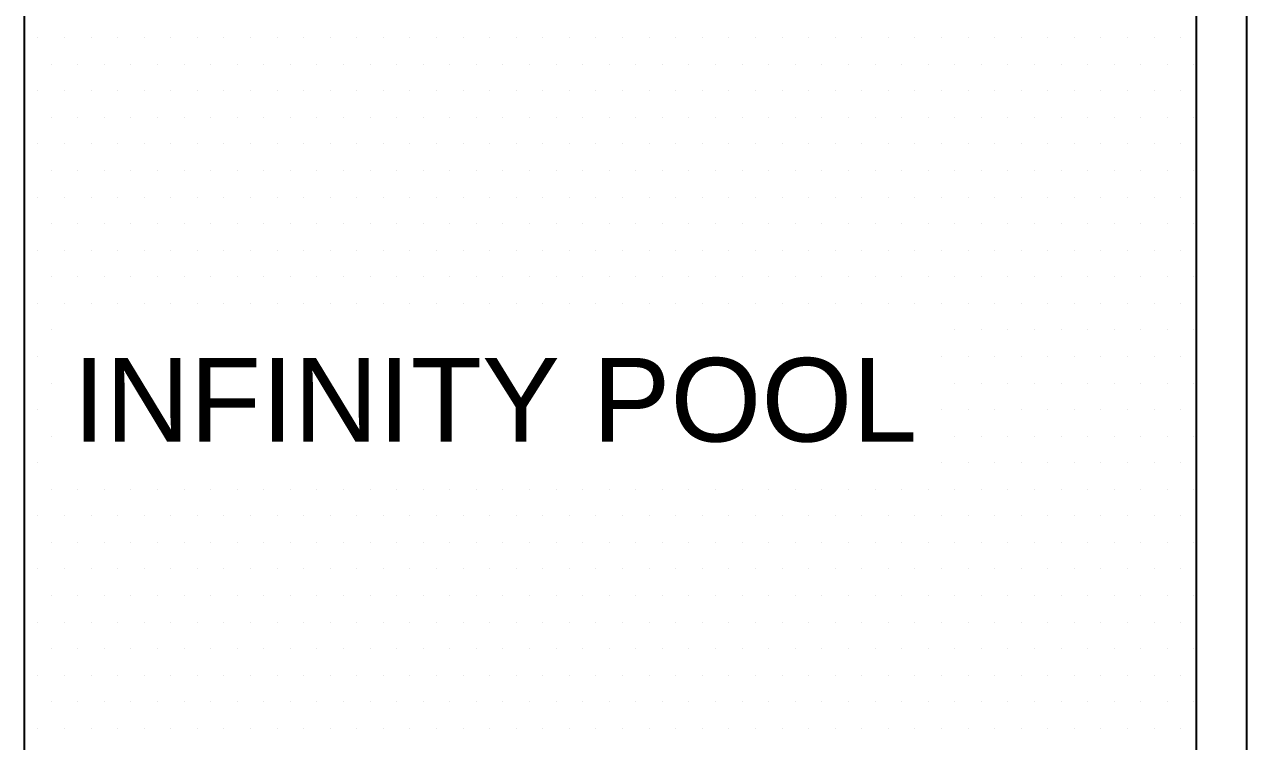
# Model space of a CAD drawing. Header units: metres. Extents: x 2480 to 2687, y 830 to 1066.
# Drawn here: x 2648.727 to 2652.377, y 891.475 to 893.618 of the extents above; entities that cross this region are included whole.
import ezdxf

# ---------------------------------------------------------------- set-up
doc = ezdxf.new("R2010")
doc.units = ezdxf.units.M
doc.styles.get("Standard").update_dxf_attribs({"font": 'arial.ttf'})

msp = doc.modelspace()

# ---------------------------------------------------------------- linework, layer by layer
at = {"color": 18, "true_color": 0x000000}
for p, q in [((2652.3774, 895.6851), (2652.3774, 889.3851)), ((2648.7274, 889.5351), (2648.7274, 895.5351)), ((2652.2274, 895.5351), (2652.2274, 889.5351))]:
    msp.add_line(p, q, dxfattribs=at)
at = {"color": 5, "linetype": 'Continuous'}
for p, q in [((2648.7675, 893.5786), (2648.7675, 893.5786)), ((2648.8469, 893.5786), (2648.8469, 893.5786)), ((2648.9263, 893.5786), (2648.9263, 893.5786)), ((2649.0057, 893.5786), (2649.0057, 893.5786)), ((2649.085, 893.5786), (2649.085, 893.5786)), ((2649.1644, 893.5786), (2649.1644, 893.5786)), ((2649.2438, 893.5786), (2649.2438, 893.5786)), ((2649.3232, 893.5786), (2649.3232, 893.5786)), ((2649.4025, 893.5786), (2649.4025, 893.5786)), ((2649.4819, 893.5786), (2649.4819, 893.5786)), ((2649.5613, 893.5786), (2649.5613, 893.5786)), ((2649.6407, 893.5786), (2649.6407, 893.5786)), ((2649.72, 893.5786), (2649.72, 893.5786)), ((2649.7994, 893.5786), (2649.7994, 893.5786)), ((2649.8788, 893.5786), (2649.8788, 893.5786)), ((2649.9582, 893.5786), (2649.9582, 893.5786)), ((2650.0375, 893.5786), (2650.0375, 893.5786)), ((2650.1169, 893.5786), (2650.1169, 893.5786)), ((2650.1963, 893.5786), (2650.1963, 893.5786)), ((2650.2757, 893.5786), (2650.2757, 893.5786)), ((2650.355, 893.5786), (2650.355, 893.5786)), ((2650.4344, 893.5786), (2650.4344, 893.5786)), ((2650.5138, 893.5786), (2650.5138, 893.5786)), ((2650.5932, 893.5786), (2650.5932, 893.5786)), ((2650.6725, 893.5786), (2650.6725, 893.5786)), ((2650.7519, 893.5786), (2650.7519, 893.5786)), ((2650.8313, 893.5786), (2650.8313, 893.5786)), ((2650.9107, 893.5786), (2650.9107, 893.5786)), ((2650.99, 893.5786), (2650.99, 893.5786)), ((2651.0694, 893.5786), (2651.0694, 893.5786)), ((2651.1488, 893.5786), (2651.1488, 893.5786)), ((2651.2282, 893.5786), (2651.2282, 893.5786)), ((2651.3075, 893.5786), (2651.3075, 893.5786)), ((2651.3869, 893.5786), (2651.3869, 893.5786)), ((2651.4663, 893.5786), (2651.4663, 893.5786)), ((2651.5457, 893.5786), (2651.5457, 893.5786)), ((2651.625, 893.5786), (2651.625, 893.5786)), ((2651.7044, 893.5786), (2651.7044, 893.5786)), ((2651.7838, 893.5786), (2651.7838, 893.5786)), ((2651.8632, 893.5786), (2651.8632, 893.5786)), ((2651.9425, 893.5786), (2651.9425, 893.5786)), ((2652.0219, 893.5786), (2652.0219, 893.5786)), ((2652.1013, 893.5786), (2652.1013, 893.5786)), ((2652.1807, 893.5786), (2652.1807, 893.5786)), ((2648.7279, 893.4992), (2648.7279, 893.4992)), ((2648.8072, 893.4992), (2648.8072, 893.4992)), ((2648.8866, 893.4992), (2648.8866, 893.4992)), ((2648.966, 893.4992), (2648.966, 893.4992)), ((2649.0454, 893.4992), (2649.0454, 893.4992)), ((2649.1247, 893.4992), (2649.1247, 893.4992)), ((2649.2041, 893.4992), (2649.2041, 893.4992)), ((2649.2835, 893.4992), (2649.2835, 893.4992)), ((2649.3629, 893.4992), (2649.3629, 893.4992)), ((2649.4422, 893.4992), (2649.4422, 893.4992)), ((2649.5216, 893.4992), (2649.5216, 893.4992)), ((2649.601, 893.4992), (2649.601, 893.4992)), ((2649.6804, 893.4992), (2649.6804, 893.4992)), ((2649.7597, 893.4992), (2649.7597, 893.4992)), ((2649.8391, 893.4992), (2649.8391, 893.4992)), ((2649.9185, 893.4992), (2649.9185, 893.4992)), ((2649.9979, 893.4992), (2649.9979, 893.4992)), ((2650.0772, 893.4992), (2650.0772, 893.4992)), ((2650.1566, 893.4992), (2650.1566, 893.4992)), ((2650.236, 893.4992), (2650.236, 893.4992)), ((2650.3154, 893.4992), (2650.3154, 893.4992)), ((2650.3947, 893.4992), (2650.3947, 893.4992)), ((2650.4741, 893.4992), (2650.4741, 893.4992)), ((2650.5535, 893.4992), (2650.5535, 893.4992)), ((2650.6329, 893.4992), (2650.6329, 893.4992)), ((2650.7122, 893.4992), (2650.7122, 893.4992)), ((2650.7916, 893.4992), (2650.7916, 893.4992)), ((2650.871, 893.4992), (2650.871, 893.4992)), ((2650.9504, 893.4992), (2650.9504, 893.4992)), ((2651.0297, 893.4992), (2651.0297, 893.4992)), ((2651.1091, 893.4992), (2651.1091, 893.4992)), ((2651.1885, 893.4992), (2651.1885, 893.4992)), ((2651.2679, 893.4992), (2651.2679, 893.4992)), ((2651.3472, 893.4992), (2651.3472, 893.4992)), ((2651.4266, 893.4992), (2651.4266, 893.4992)), ((2651.506, 893.4992), (2651.506, 893.4992)), ((2651.5854, 893.4992), (2651.5854, 893.4992)), ((2651.6647, 893.4992), (2651.6647, 893.4992)), ((2651.7441, 893.4992), (2651.7441, 893.4992)), ((2651.8235, 893.4992), (2651.8235, 893.4992)), ((2651.9029, 893.4992), (2651.9029, 893.4992)), ((2651.9822, 893.4992), (2651.9822, 893.4992)), ((2652.0616, 893.4992), (2652.0616, 893.4992)), ((2652.141, 893.4992), (2652.141, 893.4992)), ((2652.2204, 893.4992), (2652.2204, 893.4992)), ((2648.7675, 893.4198), (2648.7675, 893.4198)), ((2648.8469, 893.4198), (2648.8469, 893.4198)), ((2648.9263, 893.4198), (2648.9263, 893.4198)), ((2649.0057, 893.4198), (2649.0057, 893.4198)), ((2649.085, 893.4198), (2649.085, 893.4198)), ((2649.1644, 893.4198), (2649.1644, 893.4198)), ((2649.2438, 893.4198), (2649.2438, 893.4198)), ((2649.3232, 893.4198), (2649.3232, 893.4198)), ((2649.4025, 893.4198), (2649.4025, 893.4198)), ((2649.4819, 893.4198), (2649.4819, 893.4198)), ((2649.5613, 893.4198), (2649.5613, 893.4198)), ((2649.6407, 893.4198), (2649.6407, 893.4198)), ((2649.72, 893.4198), (2649.72, 893.4198)), ((2649.7994, 893.4198), (2649.7994, 893.4198)), ((2649.8788, 893.4198), (2649.8788, 893.4198)), ((2649.9582, 893.4198), (2649.9582, 893.4198)), ((2650.0375, 893.4198), (2650.0375, 893.4198)), ((2650.1169, 893.4198), (2650.1169, 893.4198)), ((2650.1963, 893.4198), (2650.1963, 893.4198)), ((2650.2757, 893.4198), (2650.2757, 893.4198)), ((2650.355, 893.4198), (2650.355, 893.4198)), ((2650.4344, 893.4198), (2650.4344, 893.4198)), ((2650.5138, 893.4198), (2650.5138, 893.4198)), ((2650.5932, 893.4198), (2650.5932, 893.4198)), ((2650.6725, 893.4198), (2650.6725, 893.4198)), ((2650.7519, 893.4198), (2650.7519, 893.4198)), ((2650.8313, 893.4198), (2650.8313, 893.4198)), ((2650.9107, 893.4198), (2650.9107, 893.4198)), ((2650.99, 893.4198), (2650.99, 893.4198)), ((2651.0694, 893.4198), (2651.0694, 893.4198)), ((2651.1488, 893.4198), (2651.1488, 893.4198)), ((2651.2282, 893.4198), (2651.2282, 893.4198)), ((2651.3075, 893.4198), (2651.3075, 893.4198)), ((2651.3869, 893.4198), (2651.3869, 893.4198)), ((2651.4663, 893.4198), (2651.4663, 893.4198)), ((2651.5457, 893.4198), (2651.5457, 893.4198)), ((2651.625, 893.4198), (2651.625, 893.4198)), ((2651.7044, 893.4198), (2651.7044, 893.4198)), ((2651.7838, 893.4198), (2651.7838, 893.4198)), ((2651.8632, 893.4198), (2651.8632, 893.4198)), ((2651.9425, 893.4198), (2651.9425, 893.4198)), ((2652.0219, 893.4198), (2652.0219, 893.4198)), ((2652.1013, 893.4198), (2652.1013, 893.4198)), ((2652.1807, 893.4198), (2652.1807, 893.4198)), ((2648.7279, 893.3405), (2648.7279, 893.3405)), ((2648.8072, 893.3405), (2648.8072, 893.3405)), ((2648.8866, 893.3405), (2648.8866, 893.3405)), ((2648.966, 893.3405), (2648.966, 893.3405)), ((2649.0454, 893.3405), (2649.0454, 893.3405)), ((2649.1247, 893.3405), (2649.1247, 893.3405)), ((2649.2041, 893.3405), (2649.2041, 893.3405)), ((2649.2835, 893.3405), (2649.2835, 893.3405)), ((2649.3629, 893.3405), (2649.3629, 893.3405)), ((2649.4422, 893.3405), (2649.4422, 893.3405)), ((2649.5216, 893.3405), (2649.5216, 893.3405)), ((2649.601, 893.3405), (2649.601, 893.3405)), ((2649.6804, 893.3405), (2649.6804, 893.3405)), ((2649.7597, 893.3405), (2649.7597, 893.3405)), ((2649.8391, 893.3405), (2649.8391, 893.3405)), ((2649.9185, 893.3405), (2649.9185, 893.3405)), ((2649.9979, 893.3405), (2649.9979, 893.3405)), ((2650.0772, 893.3405), (2650.0772, 893.3405)), ((2650.1566, 893.3405), (2650.1566, 893.3405)), ((2650.236, 893.3405), (2650.236, 893.3405)), ((2650.3154, 893.3405), (2650.3154, 893.3405)), ((2650.3947, 893.3405), (2650.3947, 893.3405)), ((2650.4741, 893.3405), (2650.4741, 893.3405)), ((2650.5535, 893.3405), (2650.5535, 893.3405)), ((2650.6329, 893.3405), (2650.6329, 893.3405)), ((2650.7122, 893.3405), (2650.7122, 893.3405)), ((2650.7916, 893.3405), (2650.7916, 893.3405)), ((2650.871, 893.3405), (2650.871, 893.3405)), ((2650.9504, 893.3405), (2650.9504, 893.3405)), ((2651.0297, 893.3405), (2651.0297, 893.3405)), ((2651.1091, 893.3405), (2651.1091, 893.3405)), ((2651.1885, 893.3405), (2651.1885, 893.3405)), ((2651.2679, 893.3405), (2651.2679, 893.3405)), ((2651.3472, 893.3405), (2651.3472, 893.3405)), ((2651.4266, 893.3405), (2651.4266, 893.3405)), ((2651.506, 893.3405), (2651.506, 893.3405)), ((2651.5854, 893.3405), (2651.5854, 893.3405)), ((2651.6647, 893.3405), (2651.6647, 893.3405)), ((2651.7441, 893.3405), (2651.7441, 893.3405)), ((2651.8235, 893.3405), (2651.8235, 893.3405)), ((2651.9029, 893.3405), (2651.9029, 893.3405)), ((2651.9822, 893.3405), (2651.9822, 893.3405)), ((2652.0616, 893.3405), (2652.0616, 893.3405)), ((2652.141, 893.3405), (2652.141, 893.3405)), ((2652.2204, 893.3405), (2652.2204, 893.3405)), ((2648.7675, 893.2611), (2648.7675, 893.2611)), ((2648.8469, 893.2611), (2648.8469, 893.2611)), ((2648.9263, 893.2611), (2648.9263, 893.2611)), ((2649.0057, 893.2611), (2649.0057, 893.2611)), ((2649.085, 893.2611), (2649.085, 893.2611)), ((2649.1644, 893.2611), (2649.1644, 893.2611)), ((2649.2438, 893.2611), (2649.2438, 893.2611)), ((2649.3232, 893.2611), (2649.3232, 893.2611)), ((2649.4025, 893.2611), (2649.4025, 893.2611)), ((2649.4819, 893.2611), (2649.4819, 893.2611)), ((2649.5613, 893.2611), (2649.5613, 893.2611)), ((2649.6407, 893.2611), (2649.6407, 893.2611)), ((2649.72, 893.2611), (2649.72, 893.2611)), ((2649.7994, 893.2611), (2649.7994, 893.2611)), ((2649.8788, 893.2611), (2649.8788, 893.2611)), ((2649.9582, 893.2611), (2649.9582, 893.2611)), ((2650.0375, 893.2611), (2650.0375, 893.2611)), ((2650.1169, 893.2611), (2650.1169, 893.2611)), ((2650.1963, 893.2611), (2650.1963, 893.2611)), ((2650.2757, 893.2611), (2650.2757, 893.2611)), ((2650.355, 893.2611), (2650.355, 893.2611)), ((2650.4344, 893.2611), (2650.4344, 893.2611)), ((2650.5138, 893.2611), (2650.5138, 893.2611)), ((2650.5932, 893.2611), (2650.5932, 893.2611)), ((2650.6725, 893.2611), (2650.6725, 893.2611)), ((2650.7519, 893.2611), (2650.7519, 893.2611)), ((2650.8313, 893.2611), (2650.8313, 893.2611)), ((2650.9107, 893.2611), (2650.9107, 893.2611)), ((2650.99, 893.2611), (2650.99, 893.2611)), ((2651.0694, 893.2611), (2651.0694, 893.2611)), ((2651.1488, 893.2611), (2651.1488, 893.2611)), ((2651.2282, 893.2611), (2651.2282, 893.2611)), ((2651.3075, 893.2611), (2651.3075, 893.2611)), ((2651.3869, 893.2611), (2651.3869, 893.2611)), ((2651.4663, 893.2611), (2651.4663, 893.2611)), ((2651.5457, 893.2611), (2651.5457, 893.2611)), ((2651.625, 893.2611), (2651.625, 893.2611)), ((2651.7044, 893.2611), (2651.7044, 893.2611)), ((2651.7838, 893.2611), (2651.7838, 893.2611)), ((2651.8632, 893.2611), (2651.8632, 893.2611)), ((2651.9425, 893.2611), (2651.9425, 893.2611)), ((2652.0219, 893.2611), (2652.0219, 893.2611)), ((2652.1013, 893.2611), (2652.1013, 893.2611)), ((2652.1807, 893.2611), (2652.1807, 893.2611)), ((2648.7279, 893.1817), (2648.7279, 893.1817)), ((2648.8072, 893.1817), (2648.8072, 893.1817)), ((2648.8866, 893.1817), (2648.8866, 893.1817)), ((2648.966, 893.1817), (2648.966, 893.1817)), ((2649.0454, 893.1817), (2649.0454, 893.1817)), ((2649.1247, 893.1817), (2649.1247, 893.1817)), ((2649.2041, 893.1817), (2649.2041, 893.1817)), ((2649.2835, 893.1817), (2649.2835, 893.1817)), ((2649.3629, 893.1817), (2649.3629, 893.1817)), ((2649.4422, 893.1817), (2649.4422, 893.1817)), ((2649.5216, 893.1817), (2649.5216, 893.1817)), ((2649.601, 893.1817), (2649.601, 893.1817)), ((2649.6804, 893.1817), (2649.6804, 893.1817)), ((2649.7597, 893.1817), (2649.7597, 893.1817)), ((2649.8391, 893.1817), (2649.8391, 893.1817)), ((2649.9185, 893.1817), (2649.9185, 893.1817)), ((2649.9979, 893.1817), (2649.9979, 893.1817)), ((2650.0772, 893.1817), (2650.0772, 893.1817)), ((2650.1566, 893.1817), (2650.1566, 893.1817)), ((2650.236, 893.1817), (2650.236, 893.1817)), ((2650.3154, 893.1817), (2650.3154, 893.1817)), ((2650.3947, 893.1817), (2650.3947, 893.1817)), ((2650.4741, 893.1817), (2650.4741, 893.1817)), ((2650.5535, 893.1817), (2650.5535, 893.1817)), ((2650.6329, 893.1817), (2650.6329, 893.1817)), ((2650.7122, 893.1817), (2650.7122, 893.1817)), ((2650.7916, 893.1817), (2650.7916, 893.1817)), ((2650.871, 893.1817), (2650.871, 893.1817)), ((2650.9504, 893.1817), (2650.9504, 893.1817)), ((2651.0297, 893.1817), (2651.0297, 893.1817)), ((2651.1091, 893.1817), (2651.1091, 893.1817)), ((2651.1885, 893.1817), (2651.1885, 893.1817)), ((2651.2679, 893.1817), (2651.2679, 893.1817)), ((2651.3472, 893.1817), (2651.3472, 893.1817)), ((2651.4266, 893.1817), (2651.4266, 893.1817)), ((2651.506, 893.1817), (2651.506, 893.1817)), ((2651.5854, 893.1817), (2651.5854, 893.1817)), ((2651.6647, 893.1817), (2651.6647, 893.1817)), ((2651.7441, 893.1817), (2651.7441, 893.1817)), ((2651.8235, 893.1817), (2651.8235, 893.1817)), ((2651.9029, 893.1817), (2651.9029, 893.1817)), ((2651.9822, 893.1817), (2651.9822, 893.1817)), ((2652.0616, 893.1817), (2652.0616, 893.1817)), ((2652.141, 893.1817), (2652.141, 893.1817)), ((2652.2204, 893.1817), (2652.2204, 893.1817)), ((2648.7675, 893.1023), (2648.7675, 893.1023)), ((2648.8469, 893.1023), (2648.8469, 893.1023)), ((2648.9263, 893.1023), (2648.9263, 893.1023)), ((2649.0057, 893.1023), (2649.0057, 893.1023)), ((2649.085, 893.1023), (2649.085, 893.1023)), ((2649.1644, 893.1023), (2649.1644, 893.1023)), ((2649.2438, 893.1023), (2649.2438, 893.1023)), ((2649.3232, 893.1023), (2649.3232, 893.1023)), ((2649.4025, 893.1023), (2649.4025, 893.1023)), ((2649.4819, 893.1023), (2649.4819, 893.1023)), ((2649.5613, 893.1023), (2649.5613, 893.1023)), ((2649.6407, 893.1023), (2649.6407, 893.1023)), ((2649.72, 893.1023), (2649.72, 893.1023)), ((2649.7994, 893.1023), (2649.7994, 893.1023)), ((2649.8788, 893.1023), (2649.8788, 893.1023)), ((2649.9582, 893.1023), (2649.9582, 893.1023)), ((2650.0375, 893.1023), (2650.0375, 893.1023)), ((2650.1169, 893.1023), (2650.1169, 893.1023)), ((2650.1963, 893.1023), (2650.1963, 893.1023)), ((2650.2757, 893.1023), (2650.2757, 893.1023)), ((2650.355, 893.1023), (2650.355, 893.1023)), ((2650.4344, 893.1023), (2650.4344, 893.1023)), ((2650.5138, 893.1023), (2650.5138, 893.1023)), ((2650.5932, 893.1023), (2650.5932, 893.1023)), ((2650.6725, 893.1023), (2650.6725, 893.1023)), ((2650.7519, 893.1023), (2650.7519, 893.1023)), ((2650.8313, 893.1023), (2650.8313, 893.1023)), ((2650.9107, 893.1023), (2650.9107, 893.1023)), ((2650.99, 893.1023), (2650.99, 893.1023)), ((2651.0694, 893.1023), (2651.0694, 893.1023)), ((2651.1488, 893.1023), (2651.1488, 893.1023)), ((2651.2282, 893.1023), (2651.2282, 893.1023)), ((2651.3075, 893.1023), (2651.3075, 893.1023)), ((2651.3869, 893.1023), (2651.3869, 893.1023)), ((2651.4663, 893.1023), (2651.4663, 893.1023)), ((2651.5457, 893.1023), (2651.5457, 893.1023)), ((2651.625, 893.1023), (2651.625, 893.1023)), ((2651.7044, 893.1023), (2651.7044, 893.1023)), ((2651.7838, 893.1023), (2651.7838, 893.1023)), ((2651.8632, 893.1023), (2651.8632, 893.1023)), ((2651.9425, 893.1023), (2651.9425, 893.1023)), ((2652.0219, 893.1023), (2652.0219, 893.1023)), ((2652.1013, 893.1023), (2652.1013, 893.1023)), ((2652.1807, 893.1023), (2652.1807, 893.1023)), ((2648.7279, 893.023), (2648.7279, 893.023)), ((2648.8072, 893.023), (2648.8072, 893.023)), ((2648.8866, 893.023), (2648.8866, 893.023)), ((2648.966, 893.023), (2648.966, 893.023)), ((2649.0454, 893.023), (2649.0454, 893.023)), ((2649.1247, 893.023), (2649.1247, 893.023)), ((2649.2041, 893.023), (2649.2041, 893.023)), ((2649.2835, 893.023), (2649.2835, 893.023)), ((2649.3629, 893.023), (2649.3629, 893.023)), ((2649.4422, 893.023), (2649.4422, 893.023)), ((2649.5216, 893.023), (2649.5216, 893.023)), ((2649.601, 893.023), (2649.601, 893.023)), ((2649.6804, 893.023), (2649.6804, 893.023)), ((2649.7597, 893.023), (2649.7597, 893.023)), ((2649.8391, 893.023), (2649.8391, 893.023)), ((2649.9185, 893.023), (2649.9185, 893.023)), ((2649.9979, 893.023), (2649.9979, 893.023)), ((2650.0772, 893.023), (2650.0772, 893.023)), ((2650.1566, 893.023), (2650.1566, 893.023)), ((2650.236, 893.023), (2650.236, 893.023)), ((2650.3154, 893.023), (2650.3154, 893.023)), ((2650.3947, 893.023), (2650.3947, 893.023)), ((2650.4741, 893.023), (2650.4741, 893.023)), ((2650.5535, 893.023), (2650.5535, 893.023)), ((2650.6329, 893.023), (2650.6329, 893.023)), ((2650.7122, 893.023), (2650.7122, 893.023)), ((2650.7916, 893.023), (2650.7916, 893.023)), ((2650.871, 893.023), (2650.871, 893.023)), ((2650.9504, 893.023), (2650.9504, 893.023)), ((2651.0297, 893.023), (2651.0297, 893.023)), ((2651.1091, 893.023), (2651.1091, 893.023)), ((2651.1885, 893.023), (2651.1885, 893.023)), ((2651.2679, 893.023), (2651.2679, 893.023)), ((2651.3472, 893.023), (2651.3472, 893.023)), ((2651.4266, 893.023), (2651.4266, 893.023)), ((2651.506, 893.023), (2651.506, 893.023)), ((2651.5854, 893.023), (2651.5854, 893.023)), ((2651.6647, 893.023), (2651.6647, 893.023)), ((2651.7441, 893.023), (2651.7441, 893.023)), ((2651.8235, 893.023), (2651.8235, 893.023)), ((2651.9029, 893.023), (2651.9029, 893.023)), ((2651.9822, 893.023), (2651.9822, 893.023)), ((2652.0616, 893.023), (2652.0616, 893.023)), ((2652.141, 893.023), (2652.141, 893.023)), ((2652.2204, 893.023), (2652.2204, 893.023)), ((2648.7675, 892.9436), (2648.7675, 892.9436)), ((2648.8469, 892.9436), (2648.8469, 892.9436)), ((2648.9263, 892.9436), (2648.9263, 892.9436)), ((2649.0057, 892.9436), (2649.0057, 892.9436)), ((2649.085, 892.9436), (2649.085, 892.9436)), ((2649.1644, 892.9436), (2649.1644, 892.9436)), ((2649.2438, 892.9436), (2649.2438, 892.9436)), ((2649.3232, 892.9436), (2649.3232, 892.9436)), ((2649.4025, 892.9436), (2649.4025, 892.9436)), ((2649.4819, 892.9436), (2649.4819, 892.9436)), ((2649.5613, 892.9436), (2649.5613, 892.9436)), ((2649.6407, 892.9436), (2649.6407, 892.9436)), ((2649.72, 892.9436), (2649.72, 892.9436)), ((2649.7994, 892.9436), (2649.7994, 892.9436)), ((2649.8788, 892.9436), (2649.8788, 892.9436)), ((2649.9582, 892.9436), (2649.9582, 892.9436)), ((2650.0375, 892.9436), (2650.0375, 892.9436)), ((2650.1169, 892.9436), (2650.1169, 892.9436)), ((2650.1963, 892.9436), (2650.1963, 892.9436)), ((2650.2757, 892.9436), (2650.2757, 892.9436)), ((2650.355, 892.9436), (2650.355, 892.9436)), ((2650.4344, 892.9436), (2650.4344, 892.9436)), ((2650.5138, 892.9436), (2650.5138, 892.9436)), ((2650.5932, 892.9436), (2650.5932, 892.9436)), ((2650.6725, 892.9436), (2650.6725, 892.9436)), ((2650.7519, 892.9436), (2650.7519, 892.9436)), ((2650.8313, 892.9436), (2650.8313, 892.9436)), ((2650.9107, 892.9436), (2650.9107, 892.9436)), ((2650.99, 892.9436), (2650.99, 892.9436)), ((2651.0694, 892.9436), (2651.0694, 892.9436)), ((2651.1488, 892.9436), (2651.1488, 892.9436)), ((2651.2282, 892.9436), (2651.2282, 892.9436)), ((2651.3075, 892.9436), (2651.3075, 892.9436)), ((2651.3869, 892.9436), (2651.3869, 892.9436)), ((2651.4663, 892.9436), (2651.4663, 892.9436)), ((2651.5457, 892.9436), (2651.5457, 892.9436)), ((2651.625, 892.9436), (2651.625, 892.9436)), ((2651.7044, 892.9436), (2651.7044, 892.9436)), ((2651.7838, 892.9436), (2651.7838, 892.9436)), ((2651.8632, 892.9436), (2651.8632, 892.9436)), ((2651.9425, 892.9436), (2651.9425, 892.9436)), ((2652.0219, 892.9436), (2652.0219, 892.9436)), ((2652.1013, 892.9436), (2652.1013, 892.9436)), ((2652.1807, 892.9436), (2652.1807, 892.9436)), ((2648.7279, 892.8642), (2648.7279, 892.8642)), ((2648.8072, 892.8642), (2648.8072, 892.8642)), ((2648.8866, 892.8642), (2648.8866, 892.8642)), ((2648.966, 892.8642), (2648.966, 892.8642)), ((2649.0454, 892.8642), (2649.0454, 892.8642)), ((2649.1247, 892.8642), (2649.1247, 892.8642)), ((2649.2041, 892.8642), (2649.2041, 892.8642)), ((2649.2835, 892.8642), (2649.2835, 892.8642)), ((2649.3629, 892.8642), (2649.3629, 892.8642)), ((2649.4422, 892.8642), (2649.4422, 892.8642)), ((2649.5216, 892.8642), (2649.5216, 892.8642)), ((2649.601, 892.8642), (2649.601, 892.8642)), ((2649.6804, 892.8642), (2649.6804, 892.8642)), ((2649.7597, 892.8642), (2649.7597, 892.8642)), ((2649.8391, 892.8642), (2649.8391, 892.8642)), ((2649.9185, 892.8642), (2649.9185, 892.8642)), ((2649.9979, 892.8642), (2649.9979, 892.8642)), ((2650.0772, 892.8642), (2650.0772, 892.8642)), ((2650.1566, 892.8642), (2650.1566, 892.8642)), ((2650.236, 892.8642), (2650.236, 892.8642)), ((2650.3154, 892.8642), (2650.3154, 892.8642)), ((2650.3947, 892.8642), (2650.3947, 892.8642)), ((2650.4741, 892.8642), (2650.4741, 892.8642)), ((2650.5535, 892.8642), (2650.5535, 892.8642)), ((2650.6329, 892.8642), (2650.6329, 892.8642)), ((2650.7122, 892.8642), (2650.7122, 892.8642)), ((2650.7916, 892.8642), (2650.7916, 892.8642)), ((2650.871, 892.8642), (2650.871, 892.8642)), ((2650.9504, 892.8642), (2650.9504, 892.8642)), ((2651.0297, 892.8642), (2651.0297, 892.8642)), ((2651.1091, 892.8642), (2651.1091, 892.8642)), ((2651.1885, 892.8642), (2651.1885, 892.8642)), ((2651.2679, 892.8642), (2651.2679, 892.8642)), ((2651.3472, 892.8642), (2651.3472, 892.8642)), ((2651.4266, 892.8642), (2651.4266, 892.8642)), ((2651.506, 892.8642), (2651.506, 892.8642)), ((2651.5854, 892.8642), (2651.5854, 892.8642)), ((2651.6647, 892.8642), (2651.6647, 892.8642)), ((2651.7441, 892.8642), (2651.7441, 892.8642)), ((2651.8235, 892.8642), (2651.8235, 892.8642)), ((2651.9029, 892.8642), (2651.9029, 892.8642)), ((2651.9822, 892.8642), (2651.9822, 892.8642)), ((2652.0616, 892.8642), (2652.0616, 892.8642)), ((2652.141, 892.8642), (2652.141, 892.8642)), ((2652.2204, 892.8642), (2652.2204, 892.8642)), ((2648.7675, 892.7848), (2648.7675, 892.7848)), ((2648.8469, 892.7848), (2648.8469, 892.7848)), ((2648.9263, 892.7848), (2648.9263, 892.7848)), ((2649.0057, 892.7848), (2649.0057, 892.7848)), ((2649.085, 892.7848), (2649.085, 892.7848)), ((2649.1644, 892.7848), (2649.1644, 892.7848)), ((2649.2438, 892.7848), (2649.2438, 892.7848)), ((2649.3232, 892.7848), (2649.3232, 892.7848)), ((2649.4025, 892.7848), (2649.4025, 892.7848)), ((2649.4819, 892.7848), (2649.4819, 892.7848)), ((2649.5613, 892.7848), (2649.5613, 892.7848)), ((2649.6407, 892.7848), (2649.6407, 892.7848)), ((2649.72, 892.7848), (2649.72, 892.7848)), ((2649.7994, 892.7848), (2649.7994, 892.7848)), ((2649.8788, 892.7848), (2649.8788, 892.7848)), ((2649.9582, 892.7848), (2649.9582, 892.7848)), ((2650.0375, 892.7848), (2650.0375, 892.7848)), ((2650.1169, 892.7848), (2650.1169, 892.7848)), ((2650.1963, 892.7848), (2650.1963, 892.7848)), ((2650.2757, 892.7848), (2650.2757, 892.7848)), ((2650.355, 892.7848), (2650.355, 892.7848)), ((2650.4344, 892.7848), (2650.4344, 892.7848)), ((2650.5138, 892.7848), (2650.5138, 892.7848)), ((2650.5932, 892.7848), (2650.5932, 892.7848)), ((2650.6725, 892.7848), (2650.6725, 892.7848)), ((2650.7519, 892.7848), (2650.7519, 892.7848)), ((2650.8313, 892.7848), (2650.8313, 892.7848)), ((2650.9107, 892.7848), (2650.9107, 892.7848)), ((2650.99, 892.7848), (2650.99, 892.7848)), ((2651.0694, 892.7848), (2651.0694, 892.7848)), ((2651.1488, 892.7848), (2651.1488, 892.7848)), ((2651.2282, 892.7848), (2651.2282, 892.7848)), ((2651.3075, 892.7848), (2651.3075, 892.7848)), ((2651.3869, 892.7848), (2651.3869, 892.7848)), ((2651.4663, 892.7848), (2651.4663, 892.7848)), ((2651.5457, 892.7848), (2651.5457, 892.7848)), ((2651.625, 892.7848), (2651.625, 892.7848)), ((2651.7044, 892.7848), (2651.7044, 892.7848)), ((2651.7838, 892.7848), (2651.7838, 892.7848)), ((2651.8632, 892.7848), (2651.8632, 892.7848)), ((2651.9425, 892.7848), (2651.9425, 892.7848)), ((2652.0219, 892.7848), (2652.0219, 892.7848)), ((2652.1013, 892.7848), (2652.1013, 892.7848)), ((2652.1807, 892.7848), (2652.1807, 892.7848)), ((2648.7279, 892.7055), (2648.7279, 892.7055)), ((2648.8072, 892.7055), (2648.8072, 892.7055)), ((2651.506, 892.7055), (2651.506, 892.7055)), ((2651.5854, 892.7055), (2651.5854, 892.7055)), ((2651.6647, 892.7055), (2651.6647, 892.7055)), ((2651.7441, 892.7055), (2651.7441, 892.7055)), ((2651.8235, 892.7055), (2651.8235, 892.7055)), ((2651.9029, 892.7055), (2651.9029, 892.7055)), ((2651.9822, 892.7055), (2651.9822, 892.7055)), ((2652.0616, 892.7055), (2652.0616, 892.7055)), ((2652.141, 892.7055), (2652.141, 892.7055)), ((2652.2204, 892.7055), (2652.2204, 892.7055)), ((2648.7675, 892.6261), (2648.7675, 892.6261)), ((2651.4663, 892.6261), (2651.4663, 892.6261)), ((2651.5457, 892.6261), (2651.5457, 892.6261)), ((2651.625, 892.6261), (2651.625, 892.6261)), ((2651.7044, 892.6261), (2651.7044, 892.6261)), ((2651.7838, 892.6261), (2651.7838, 892.6261)), ((2651.8632, 892.6261), (2651.8632, 892.6261)), ((2651.9425, 892.6261), (2651.9425, 892.6261)), ((2652.0219, 892.6261), (2652.0219, 892.6261)), ((2652.1013, 892.6261), (2652.1013, 892.6261)), ((2652.1807, 892.6261), (2652.1807, 892.6261)), ((2648.7279, 892.5467), (2648.7279, 892.5467)), ((2648.8072, 892.5467), (2648.8072, 892.5467)), ((2651.506, 892.5467), (2651.506, 892.5467)), ((2651.5854, 892.5467), (2651.5854, 892.5467)), ((2651.6647, 892.5467), (2651.6647, 892.5467)), ((2651.7441, 892.5467), (2651.7441, 892.5467)), ((2651.8235, 892.5467), (2651.8235, 892.5467)), ((2651.9029, 892.5467), (2651.9029, 892.5467)), ((2651.9822, 892.5467), (2651.9822, 892.5467)), ((2652.0616, 892.5467), (2652.0616, 892.5467)), ((2652.141, 892.5467), (2652.141, 892.5467)), ((2652.2204, 892.5467), (2652.2204, 892.5467)), ((2648.7675, 892.4673), (2648.7675, 892.4673)), ((2651.4663, 892.4673), (2651.4663, 892.4673)), ((2651.5457, 892.4673), (2651.5457, 892.4673)), ((2651.625, 892.4673), (2651.625, 892.4673)), ((2651.7044, 892.4673), (2651.7044, 892.4673)), ((2651.7838, 892.4673), (2651.7838, 892.4673)), ((2651.8632, 892.4673), (2651.8632, 892.4673)), ((2651.9425, 892.4673), (2651.9425, 892.4673)), ((2652.0219, 892.4673), (2652.0219, 892.4673)), ((2652.1013, 892.4673), (2652.1013, 892.4673)), ((2652.1807, 892.4673), (2652.1807, 892.4673)), ((2648.7279, 892.388), (2648.7279, 892.388)), ((2648.8072, 892.388), (2648.8072, 892.388)), ((2651.506, 892.388), (2651.506, 892.388)), ((2651.5854, 892.388), (2651.5854, 892.388)), ((2651.6647, 892.388), (2651.6647, 892.388)), ((2651.7441, 892.388), (2651.7441, 892.388)), ((2651.8235, 892.388), (2651.8235, 892.388)), ((2651.9029, 892.388), (2651.9029, 892.388)), ((2651.9822, 892.388), (2651.9822, 892.388)), ((2652.0616, 892.388), (2652.0616, 892.388)), ((2652.141, 892.388), (2652.141, 892.388)), ((2652.2204, 892.388), (2652.2204, 892.388)), ((2648.7675, 892.3086), (2648.7675, 892.3086)), ((2651.4663, 892.3086), (2651.4663, 892.3086)), ((2651.5457, 892.3086), (2651.5457, 892.3086)), ((2651.625, 892.3086), (2651.625, 892.3086)), ((2651.7044, 892.3086), (2651.7044, 892.3086)), ((2651.7838, 892.3086), (2651.7838, 892.3086)), ((2651.8632, 892.3086), (2651.8632, 892.3086)), ((2651.9425, 892.3086), (2651.9425, 892.3086)), ((2652.0219, 892.3086), (2652.0219, 892.3086)), ((2652.1013, 892.3086), (2652.1013, 892.3086)), ((2652.1807, 892.3086), (2652.1807, 892.3086)), ((2648.7279, 892.2292), (2648.7279, 892.2292)), ((2648.8072, 892.2292), (2648.8072, 892.2292)), ((2648.8866, 892.2292), (2648.8866, 892.2292)), ((2648.966, 892.2292), (2648.966, 892.2292)), ((2649.0454, 892.2292), (2649.0454, 892.2292)), ((2649.1247, 892.2292), (2649.1247, 892.2292)), ((2649.2041, 892.2292), (2649.2041, 892.2292)), ((2649.2835, 892.2292), (2649.2835, 892.2292)), ((2649.3629, 892.2292), (2649.3629, 892.2292)), ((2649.4422, 892.2292), (2649.4422, 892.2292)), ((2649.5216, 892.2292), (2649.5216, 892.2292)), ((2649.601, 892.2292), (2649.601, 892.2292)), ((2649.6804, 892.2292), (2649.6804, 892.2292)), ((2649.7597, 892.2292), (2649.7597, 892.2292)), ((2649.8391, 892.2292), (2649.8391, 892.2292)), ((2649.9185, 892.2292), (2649.9185, 892.2292)), ((2649.9979, 892.2292), (2649.9979, 892.2292)), ((2650.0772, 892.2292), (2650.0772, 892.2292)), ((2650.1566, 892.2292), (2650.1566, 892.2292)), ((2650.236, 892.2292), (2650.236, 892.2292)), ((2650.3154, 892.2292), (2650.3154, 892.2292)), ((2650.3947, 892.2292), (2650.3947, 892.2292)), ((2650.4741, 892.2292), (2650.4741, 892.2292)), ((2650.5535, 892.2292), (2650.5535, 892.2292)), ((2650.6329, 892.2292), (2650.6329, 892.2292)), ((2650.7122, 892.2292), (2650.7122, 892.2292)), ((2650.7916, 892.2292), (2650.7916, 892.2292)), ((2650.871, 892.2292), (2650.871, 892.2292)), ((2650.9504, 892.2292), (2650.9504, 892.2292)), ((2651.0297, 892.2292), (2651.0297, 892.2292)), ((2651.1091, 892.2292), (2651.1091, 892.2292)), ((2651.1885, 892.2292), (2651.1885, 892.2292)), ((2651.2679, 892.2292), (2651.2679, 892.2292)), ((2651.3472, 892.2292), (2651.3472, 892.2292)), ((2651.4266, 892.2292), (2651.4266, 892.2292)), ((2651.506, 892.2292), (2651.506, 892.2292)), ((2651.5854, 892.2292), (2651.5854, 892.2292)), ((2651.6647, 892.2292), (2651.6647, 892.2292)), ((2651.7441, 892.2292), (2651.7441, 892.2292)), ((2651.8235, 892.2292), (2651.8235, 892.2292)), ((2651.9029, 892.2292), (2651.9029, 892.2292)), ((2651.9822, 892.2292), (2651.9822, 892.2292)), ((2652.0616, 892.2292), (2652.0616, 892.2292)), ((2652.141, 892.2292), (2652.141, 892.2292)), ((2652.2204, 892.2292), (2652.2204, 892.2292)), ((2648.7675, 892.1498), (2648.7675, 892.1498)), ((2648.8469, 892.1498), (2648.8469, 892.1498)), ((2648.9263, 892.1498), (2648.9263, 892.1498)), ((2649.0057, 892.1498), (2649.0057, 892.1498)), ((2649.085, 892.1498), (2649.085, 892.1498)), ((2649.1644, 892.1498), (2649.1644, 892.1498)), ((2649.2438, 892.1498), (2649.2438, 892.1498)), ((2649.3232, 892.1498), (2649.3232, 892.1498)), ((2649.4025, 892.1498), (2649.4025, 892.1498)), ((2649.4819, 892.1498), (2649.4819, 892.1498)), ((2649.5613, 892.1498), (2649.5613, 892.1498)), ((2649.6407, 892.1498), (2649.6407, 892.1498)), ((2649.72, 892.1498), (2649.72, 892.1498)), ((2649.7994, 892.1498), (2649.7994, 892.1498)), ((2649.8788, 892.1498), (2649.8788, 892.1498)), ((2649.9582, 892.1498), (2649.9582, 892.1498)), ((2650.0375, 892.1498), (2650.0375, 892.1498)), ((2650.1169, 892.1498), (2650.1169, 892.1498)), ((2650.1963, 892.1498), (2650.1963, 892.1498)), ((2650.2757, 892.1498), (2650.2757, 892.1498)), ((2650.355, 892.1498), (2650.355, 892.1498)), ((2650.4344, 892.1498), (2650.4344, 892.1498)), ((2650.5138, 892.1498), (2650.5138, 892.1498)), ((2650.5932, 892.1498), (2650.5932, 892.1498)), ((2650.6725, 892.1498), (2650.6725, 892.1498)), ((2650.7519, 892.1498), (2650.7519, 892.1498)), ((2650.8313, 892.1498), (2650.8313, 892.1498)), ((2650.9107, 892.1498), (2650.9107, 892.1498)), ((2650.99, 892.1498), (2650.99, 892.1498)), ((2651.0694, 892.1498), (2651.0694, 892.1498)), ((2651.1488, 892.1498), (2651.1488, 892.1498)), ((2651.2282, 892.1498), (2651.2282, 892.1498)), ((2651.3075, 892.1498), (2651.3075, 892.1498)), ((2651.3869, 892.1498), (2651.3869, 892.1498)), ((2651.4663, 892.1498), (2651.4663, 892.1498)), ((2651.5457, 892.1498), (2651.5457, 892.1498)), ((2651.625, 892.1498), (2651.625, 892.1498)), ((2651.7044, 892.1498), (2651.7044, 892.1498)), ((2651.7838, 892.1498), (2651.7838, 892.1498)), ((2651.8632, 892.1498), (2651.8632, 892.1498)), ((2651.9425, 892.1498), (2651.9425, 892.1498)), ((2652.0219, 892.1498), (2652.0219, 892.1498)), ((2652.1013, 892.1498), (2652.1013, 892.1498)), ((2652.1807, 892.1498), (2652.1807, 892.1498)), ((2648.7279, 892.0705), (2648.7279, 892.0705)), ((2648.8072, 892.0705), (2648.8072, 892.0705)), ((2648.8866, 892.0705), (2648.8866, 892.0705)), ((2648.966, 892.0705), (2648.966, 892.0705)), ((2649.0454, 892.0705), (2649.0454, 892.0705)), ((2649.1247, 892.0705), (2649.1247, 892.0705)), ((2649.2041, 892.0705), (2649.2041, 892.0705)), ((2649.2835, 892.0705), (2649.2835, 892.0705)), ((2649.3629, 892.0705), (2649.3629, 892.0705)), ((2649.4422, 892.0705), (2649.4422, 892.0705)), ((2649.5216, 892.0705), (2649.5216, 892.0705)), ((2649.601, 892.0705), (2649.601, 892.0705)), ((2649.6804, 892.0705), (2649.6804, 892.0705)), ((2649.7597, 892.0705), (2649.7597, 892.0705)), ((2649.8391, 892.0705), (2649.8391, 892.0705)), ((2649.9185, 892.0705), (2649.9185, 892.0705)), ((2649.9979, 892.0705), (2649.9979, 892.0705)), ((2650.0772, 892.0705), (2650.0772, 892.0705)), ((2650.1566, 892.0705), (2650.1566, 892.0705)), ((2650.236, 892.0705), (2650.236, 892.0705)), ((2650.3154, 892.0705), (2650.3154, 892.0705)), ((2650.3947, 892.0705), (2650.3947, 892.0705)), ((2650.4741, 892.0705), (2650.4741, 892.0705)), ((2650.5535, 892.0705), (2650.5535, 892.0705)), ((2650.6329, 892.0705), (2650.6329, 892.0705)), ((2650.7122, 892.0705), (2650.7122, 892.0705)), ((2650.7916, 892.0705), (2650.7916, 892.0705)), ((2650.871, 892.0705), (2650.871, 892.0705)), ((2650.9504, 892.0705), (2650.9504, 892.0705)), ((2651.0297, 892.0705), (2651.0297, 892.0705)), ((2651.1091, 892.0705), (2651.1091, 892.0705)), ((2651.1885, 892.0705), (2651.1885, 892.0705)), ((2651.2679, 892.0705), (2651.2679, 892.0705)), ((2651.3472, 892.0705), (2651.3472, 892.0705)), ((2651.4266, 892.0705), (2651.4266, 892.0705)), ((2651.506, 892.0705), (2651.506, 892.0705)), ((2651.5854, 892.0705), (2651.5854, 892.0705)), ((2651.6647, 892.0705), (2651.6647, 892.0705)), ((2651.7441, 892.0705), (2651.7441, 892.0705)), ((2651.8235, 892.0705), (2651.8235, 892.0705)), ((2651.9029, 892.0705), (2651.9029, 892.0705)), ((2651.9822, 892.0705), (2651.9822, 892.0705)), ((2652.0616, 892.0705), (2652.0616, 892.0705)), ((2652.141, 892.0705), (2652.141, 892.0705)), ((2652.2204, 892.0705), (2652.2204, 892.0705)), ((2648.7675, 891.9911), (2648.7675, 891.9911)), ((2648.8469, 891.9911), (2648.8469, 891.9911)), ((2648.9263, 891.9911), (2648.9263, 891.9911)), ((2649.0057, 891.9911), (2649.0057, 891.9911)), ((2649.085, 891.9911), (2649.085, 891.9911)), ((2649.1644, 891.9911), (2649.1644, 891.9911)), ((2649.2438, 891.9911), (2649.2438, 891.9911)), ((2649.3232, 891.9911), (2649.3232, 891.9911)), ((2649.4025, 891.9911), (2649.4025, 891.9911)), ((2649.4819, 891.9911), (2649.4819, 891.9911)), ((2649.5613, 891.9911), (2649.5613, 891.9911)), ((2649.6407, 891.9911), (2649.6407, 891.9911)), ((2649.72, 891.9911), (2649.72, 891.9911)), ((2649.7994, 891.9911), (2649.7994, 891.9911)), ((2649.8788, 891.9911), (2649.8788, 891.9911)), ((2649.9582, 891.9911), (2649.9582, 891.9911)), ((2650.0375, 891.9911), (2650.0375, 891.9911)), ((2650.1169, 891.9911), (2650.1169, 891.9911)), ((2650.1963, 891.9911), (2650.1963, 891.9911)), ((2650.2757, 891.9911), (2650.2757, 891.9911)), ((2650.355, 891.9911), (2650.355, 891.9911)), ((2650.4344, 891.9911), (2650.4344, 891.9911)), ((2650.5138, 891.9911), (2650.5138, 891.9911)), ((2650.5932, 891.9911), (2650.5932, 891.9911)), ((2650.6725, 891.9911), (2650.6725, 891.9911)), ((2650.7519, 891.9911), (2650.7519, 891.9911)), ((2650.8313, 891.9911), (2650.8313, 891.9911)), ((2650.9107, 891.9911), (2650.9107, 891.9911)), ((2650.99, 891.9911), (2650.99, 891.9911)), ((2651.0694, 891.9911), (2651.0694, 891.9911)), ((2651.1488, 891.9911), (2651.1488, 891.9911)), ((2651.2282, 891.9911), (2651.2282, 891.9911)), ((2651.3075, 891.9911), (2651.3075, 891.9911)), ((2651.3869, 891.9911), (2651.3869, 891.9911)), ((2651.4663, 891.9911), (2651.4663, 891.9911)), ((2651.5457, 891.9911), (2651.5457, 891.9911)), ((2651.625, 891.9911), (2651.625, 891.9911)), ((2651.7044, 891.9911), (2651.7044, 891.9911)), ((2651.7838, 891.9911), (2651.7838, 891.9911)), ((2651.8632, 891.9911), (2651.8632, 891.9911)), ((2651.9425, 891.9911), (2651.9425, 891.9911)), ((2652.0219, 891.9911), (2652.0219, 891.9911)), ((2652.1013, 891.9911), (2652.1013, 891.9911)), ((2652.1807, 891.9911), (2652.1807, 891.9911)), ((2648.7279, 891.9117), (2648.7279, 891.9117)), ((2648.8072, 891.9117), (2648.8072, 891.9117)), ((2648.8866, 891.9117), (2648.8866, 891.9117)), ((2648.966, 891.9117), (2648.966, 891.9117)), ((2649.0454, 891.9117), (2649.0454, 891.9117)), ((2649.1247, 891.9117), (2649.1247, 891.9117)), ((2649.2041, 891.9117), (2649.2041, 891.9117)), ((2649.2835, 891.9117), (2649.2835, 891.9117)), ((2649.3629, 891.9117), (2649.3629, 891.9117)), ((2649.4422, 891.9117), (2649.4422, 891.9117)), ((2649.5216, 891.9117), (2649.5216, 891.9117)), ((2649.601, 891.9117), (2649.601, 891.9117)), ((2649.6804, 891.9117), (2649.6804, 891.9117)), ((2649.7597, 891.9117), (2649.7597, 891.9117)), ((2649.8391, 891.9117), (2649.8391, 891.9117)), ((2649.9185, 891.9117), (2649.9185, 891.9117)), ((2649.9979, 891.9117), (2649.9979, 891.9117)), ((2650.0772, 891.9117), (2650.0772, 891.9117)), ((2650.1566, 891.9117), (2650.1566, 891.9117)), ((2650.236, 891.9117), (2650.236, 891.9117)), ((2650.3154, 891.9117), (2650.3154, 891.9117)), ((2650.3947, 891.9117), (2650.3947, 891.9117)), ((2650.4741, 891.9117), (2650.4741, 891.9117)), ((2650.5535, 891.9117), (2650.5535, 891.9117)), ((2650.6329, 891.9117), (2650.6329, 891.9117)), ((2650.7122, 891.9117), (2650.7122, 891.9117)), ((2650.7916, 891.9117), (2650.7916, 891.9117)), ((2650.871, 891.9117), (2650.871, 891.9117)), ((2650.9504, 891.9117), (2650.9504, 891.9117)), ((2651.0297, 891.9117), (2651.0297, 891.9117)), ((2651.1091, 891.9117), (2651.1091, 891.9117)), ((2651.1885, 891.9117), (2651.1885, 891.9117)), ((2651.2679, 891.9117), (2651.2679, 891.9117)), ((2651.3472, 891.9117), (2651.3472, 891.9117)), ((2651.4266, 891.9117), (2651.4266, 891.9117)), ((2651.506, 891.9117), (2651.506, 891.9117)), ((2651.5854, 891.9117), (2651.5854, 891.9117)), ((2651.6647, 891.9117), (2651.6647, 891.9117)), ((2651.7441, 891.9117), (2651.7441, 891.9117)), ((2651.8235, 891.9117), (2651.8235, 891.9117)), ((2651.9029, 891.9117), (2651.9029, 891.9117)), ((2651.9822, 891.9117), (2651.9822, 891.9117)), ((2652.0616, 891.9117), (2652.0616, 891.9117)), ((2652.141, 891.9117), (2652.141, 891.9117)), ((2652.2204, 891.9117), (2652.2204, 891.9117)), ((2648.7675, 891.8323), (2648.7675, 891.8323)), ((2648.8469, 891.8323), (2648.8469, 891.8323)), ((2648.9263, 891.8323), (2648.9263, 891.8323)), ((2649.0057, 891.8323), (2649.0057, 891.8323)), ((2649.085, 891.8323), (2649.085, 891.8323)), ((2649.1644, 891.8323), (2649.1644, 891.8323)), ((2649.2438, 891.8323), (2649.2438, 891.8323)), ((2649.3232, 891.8323), (2649.3232, 891.8323)), ((2649.4025, 891.8323), (2649.4025, 891.8323)), ((2649.4819, 891.8323), (2649.4819, 891.8323)), ((2649.5613, 891.8323), (2649.5613, 891.8323)), ((2649.6407, 891.8323), (2649.6407, 891.8323)), ((2649.72, 891.8323), (2649.72, 891.8323)), ((2649.7994, 891.8323), (2649.7994, 891.8323)), ((2649.8788, 891.8323), (2649.8788, 891.8323)), ((2649.9582, 891.8323), (2649.9582, 891.8323)), ((2650.0375, 891.8323), (2650.0375, 891.8323)), ((2650.1169, 891.8323), (2650.1169, 891.8323)), ((2650.1963, 891.8323), (2650.1963, 891.8323)), ((2650.2757, 891.8323), (2650.2757, 891.8323)), ((2650.355, 891.8323), (2650.355, 891.8323)), ((2650.4344, 891.8323), (2650.4344, 891.8323)), ((2650.5138, 891.8323), (2650.5138, 891.8323)), ((2650.5932, 891.8323), (2650.5932, 891.8323)), ((2650.6725, 891.8323), (2650.6725, 891.8323)), ((2650.7519, 891.8323), (2650.7519, 891.8323)), ((2650.8313, 891.8323), (2650.8313, 891.8323)), ((2650.9107, 891.8323), (2650.9107, 891.8323)), ((2650.99, 891.8323), (2650.99, 891.8323)), ((2651.0694, 891.8323), (2651.0694, 891.8323)), ((2651.1488, 891.8323), (2651.1488, 891.8323)), ((2651.2282, 891.8323), (2651.2282, 891.8323)), ((2651.3075, 891.8323), (2651.3075, 891.8323)), ((2651.3869, 891.8323), (2651.3869, 891.8323)), ((2651.4663, 891.8323), (2651.4663, 891.8323)), ((2651.5457, 891.8323), (2651.5457, 891.8323)), ((2651.625, 891.8323), (2651.625, 891.8323)), ((2651.7044, 891.8323), (2651.7044, 891.8323)), ((2651.7838, 891.8323), (2651.7838, 891.8323)), ((2651.8632, 891.8323), (2651.8632, 891.8323)), ((2651.9425, 891.8323), (2651.9425, 891.8323)), ((2652.0219, 891.8323), (2652.0219, 891.8323)), ((2652.1013, 891.8323), (2652.1013, 891.8323)), ((2652.1807, 891.8323), (2652.1807, 891.8323)), ((2648.7279, 891.753), (2648.7279, 891.753)), ((2648.8072, 891.753), (2648.8072, 891.753)), ((2648.8866, 891.753), (2648.8866, 891.753)), ((2648.966, 891.753), (2648.966, 891.753)), ((2649.0454, 891.753), (2649.0454, 891.753)), ((2649.1247, 891.753), (2649.1247, 891.753)), ((2649.2041, 891.753), (2649.2041, 891.753)), ((2649.2835, 891.753), (2649.2835, 891.753)), ((2649.3629, 891.753), (2649.3629, 891.753)), ((2649.4422, 891.753), (2649.4422, 891.753)), ((2649.5216, 891.753), (2649.5216, 891.753)), ((2649.601, 891.753), (2649.601, 891.753)), ((2649.6804, 891.753), (2649.6804, 891.753)), ((2649.7597, 891.753), (2649.7597, 891.753)), ((2649.8391, 891.753), (2649.8391, 891.753)), ((2649.9185, 891.753), (2649.9185, 891.753)), ((2649.9979, 891.753), (2649.9979, 891.753)), ((2650.0772, 891.753), (2650.0772, 891.753)), ((2650.1566, 891.753), (2650.1566, 891.753)), ((2650.236, 891.753), (2650.236, 891.753)), ((2650.3154, 891.753), (2650.3154, 891.753)), ((2650.3947, 891.753), (2650.3947, 891.753)), ((2650.4741, 891.753), (2650.4741, 891.753)), ((2650.5535, 891.753), (2650.5535, 891.753)), ((2650.6329, 891.753), (2650.6329, 891.753)), ((2650.7122, 891.753), (2650.7122, 891.753)), ((2650.7916, 891.753), (2650.7916, 891.753)), ((2650.871, 891.753), (2650.871, 891.753)), ((2650.9504, 891.753), (2650.9504, 891.753)), ((2651.0297, 891.753), (2651.0297, 891.753)), ((2651.1091, 891.753), (2651.1091, 891.753)), ((2651.1885, 891.753), (2651.1885, 891.753)), ((2651.2679, 891.753), (2651.2679, 891.753)), ((2651.3472, 891.753), (2651.3472, 891.753)), ((2651.4266, 891.753), (2651.4266, 891.753)), ((2651.506, 891.753), (2651.506, 891.753)), ((2651.5854, 891.753), (2651.5854, 891.753)), ((2651.6647, 891.753), (2651.6647, 891.753)), ((2651.7441, 891.753), (2651.7441, 891.753)), ((2651.8235, 891.753), (2651.8235, 891.753)), ((2651.9029, 891.753), (2651.9029, 891.753)), ((2651.9822, 891.753), (2651.9822, 891.753)), ((2652.0616, 891.753), (2652.0616, 891.753)), ((2652.141, 891.753), (2652.141, 891.753)), ((2652.2204, 891.753), (2652.2204, 891.753)), ((2648.7675, 891.6736), (2648.7675, 891.6736)), ((2648.8469, 891.6736), (2648.8469, 891.6736)), ((2648.9263, 891.6736), (2648.9263, 891.6736)), ((2649.0057, 891.6736), (2649.0057, 891.6736)), ((2649.085, 891.6736), (2649.085, 891.6736)), ((2649.1644, 891.6736), (2649.1644, 891.6736)), ((2649.2438, 891.6736), (2649.2438, 891.6736)), ((2649.3232, 891.6736), (2649.3232, 891.6736)), ((2649.4025, 891.6736), (2649.4025, 891.6736)), ((2649.4819, 891.6736), (2649.4819, 891.6736)), ((2649.5613, 891.6736), (2649.5613, 891.6736)), ((2649.6407, 891.6736), (2649.6407, 891.6736)), ((2649.72, 891.6736), (2649.72, 891.6736)), ((2649.7994, 891.6736), (2649.7994, 891.6736)), ((2649.8788, 891.6736), (2649.8788, 891.6736)), ((2649.9582, 891.6736), (2649.9582, 891.6736)), ((2650.0375, 891.6736), (2650.0375, 891.6736)), ((2650.1169, 891.6736), (2650.1169, 891.6736)), ((2650.1963, 891.6736), (2650.1963, 891.6736)), ((2650.2757, 891.6736), (2650.2757, 891.6736)), ((2650.355, 891.6736), (2650.355, 891.6736)), ((2650.4344, 891.6736), (2650.4344, 891.6736)), ((2650.5138, 891.6736), (2650.5138, 891.6736)), ((2650.5932, 891.6736), (2650.5932, 891.6736)), ((2650.6725, 891.6736), (2650.6725, 891.6736)), ((2650.7519, 891.6736), (2650.7519, 891.6736)), ((2650.8313, 891.6736), (2650.8313, 891.6736)), ((2650.9107, 891.6736), (2650.9107, 891.6736)), ((2650.99, 891.6736), (2650.99, 891.6736)), ((2651.0694, 891.6736), (2651.0694, 891.6736)), ((2651.1488, 891.6736), (2651.1488, 891.6736)), ((2651.2282, 891.6736), (2651.2282, 891.6736)), ((2651.3075, 891.6736), (2651.3075, 891.6736)), ((2651.3869, 891.6736), (2651.3869, 891.6736)), ((2651.4663, 891.6736), (2651.4663, 891.6736)), ((2651.5457, 891.6736), (2651.5457, 891.6736)), ((2651.625, 891.6736), (2651.625, 891.6736)), ((2651.7044, 891.6736), (2651.7044, 891.6736)), ((2651.7838, 891.6736), (2651.7838, 891.6736)), ((2651.8632, 891.6736), (2651.8632, 891.6736)), ((2651.9425, 891.6736), (2651.9425, 891.6736)), ((2652.0219, 891.6736), (2652.0219, 891.6736)), ((2652.1013, 891.6736), (2652.1013, 891.6736)), ((2652.1807, 891.6736), (2652.1807, 891.6736)), ((2648.7279, 891.5942), (2648.7279, 891.5942)), ((2648.8072, 891.5942), (2648.8072, 891.5942)), ((2648.8866, 891.5942), (2648.8866, 891.5942)), ((2648.966, 891.5942), (2648.966, 891.5942)), ((2649.0454, 891.5942), (2649.0454, 891.5942)), ((2649.1247, 891.5942), (2649.1247, 891.5942)), ((2649.2041, 891.5942), (2649.2041, 891.5942)), ((2649.2835, 891.5942), (2649.2835, 891.5942)), ((2649.3629, 891.5942), (2649.3629, 891.5942)), ((2649.4422, 891.5942), (2649.4422, 891.5942)), ((2649.5216, 891.5942), (2649.5216, 891.5942)), ((2649.601, 891.5942), (2649.601, 891.5942)), ((2649.6804, 891.5942), (2649.6804, 891.5942)), ((2649.7597, 891.5942), (2649.7597, 891.5942)), ((2649.8391, 891.5942), (2649.8391, 891.5942)), ((2649.9185, 891.5942), (2649.9185, 891.5942)), ((2649.9979, 891.5942), (2649.9979, 891.5942)), ((2650.0772, 891.5942), (2650.0772, 891.5942)), ((2650.1566, 891.5942), (2650.1566, 891.5942)), ((2650.236, 891.5942), (2650.236, 891.5942)), ((2650.3154, 891.5942), (2650.3154, 891.5942)), ((2650.3947, 891.5942), (2650.3947, 891.5942)), ((2650.4741, 891.5942), (2650.4741, 891.5942)), ((2650.5535, 891.5942), (2650.5535, 891.5942)), ((2650.6329, 891.5942), (2650.6329, 891.5942)), ((2650.7122, 891.5942), (2650.7122, 891.5942)), ((2650.7916, 891.5942), (2650.7916, 891.5942)), ((2650.871, 891.5942), (2650.871, 891.5942)), ((2650.9504, 891.5942), (2650.9504, 891.5942)), ((2651.0297, 891.5942), (2651.0297, 891.5942)), ((2651.1091, 891.5942), (2651.1091, 891.5942)), ((2651.1885, 891.5942), (2651.1885, 891.5942)), ((2651.2679, 891.5942), (2651.2679, 891.5942)), ((2651.3472, 891.5942), (2651.3472, 891.5942)), ((2651.4266, 891.5942), (2651.4266, 891.5942)), ((2651.506, 891.5942), (2651.506, 891.5942)), ((2651.5854, 891.5942), (2651.5854, 891.5942)), ((2651.6647, 891.5942), (2651.6647, 891.5942)), ((2651.7441, 891.5942), (2651.7441, 891.5942)), ((2651.8235, 891.5942), (2651.8235, 891.5942)), ((2651.9029, 891.5942), (2651.9029, 891.5942)), ((2651.9822, 891.5942), (2651.9822, 891.5942)), ((2652.0616, 891.5942), (2652.0616, 891.5942)), ((2652.141, 891.5942), (2652.141, 891.5942)), ((2652.2204, 891.5942), (2652.2204, 891.5942)), ((2648.7675, 891.5148), (2648.7675, 891.5148)), ((2648.8469, 891.5148), (2648.8469, 891.5148)), ((2648.9263, 891.5148), (2648.9263, 891.5148)), ((2649.0057, 891.5148), (2649.0057, 891.5148)), ((2649.085, 891.5148), (2649.085, 891.5148)), ((2649.1644, 891.5148), (2649.1644, 891.5148)), ((2649.2438, 891.5148), (2649.2438, 891.5148)), ((2649.3232, 891.5148), (2649.3232, 891.5148)), ((2649.4025, 891.5148), (2649.4025, 891.5148)), ((2649.4819, 891.5148), (2649.4819, 891.5148)), ((2649.5613, 891.5148), (2649.5613, 891.5148)), ((2649.6407, 891.5148), (2649.6407, 891.5148)), ((2649.72, 891.5148), (2649.72, 891.5148)), ((2649.7994, 891.5148), (2649.7994, 891.5148)), ((2649.8788, 891.5148), (2649.8788, 891.5148)), ((2649.9582, 891.5148), (2649.9582, 891.5148)), ((2650.0375, 891.5148), (2650.0375, 891.5148)), ((2650.1169, 891.5148), (2650.1169, 891.5148)), ((2650.1963, 891.5148), (2650.1963, 891.5148)), ((2650.2757, 891.5148), (2650.2757, 891.5148)), ((2650.355, 891.5148), (2650.355, 891.5148)), ((2650.4344, 891.5148), (2650.4344, 891.5148)), ((2650.5138, 891.5148), (2650.5138, 891.5148)), ((2650.5932, 891.5148), (2650.5932, 891.5148)), ((2650.6725, 891.5148), (2650.6725, 891.5148)), ((2650.7519, 891.5148), (2650.7519, 891.5148)), ((2650.8313, 891.5148), (2650.8313, 891.5148)), ((2650.9107, 891.5148), (2650.9107, 891.5148)), ((2650.99, 891.5148), (2650.99, 891.5148)), ((2651.0694, 891.5148), (2651.0694, 891.5148)), ((2651.1488, 891.5148), (2651.1488, 891.5148)), ((2651.2282, 891.5148), (2651.2282, 891.5148)), ((2651.3075, 891.5148), (2651.3075, 891.5148)), ((2651.3869, 891.5148), (2651.3869, 891.5148)), ((2651.4663, 891.5148), (2651.4663, 891.5148)), ((2651.5457, 891.5148), (2651.5457, 891.5148)), ((2651.625, 891.5148), (2651.625, 891.5148)), ((2651.7044, 891.5148), (2651.7044, 891.5148)), ((2651.7838, 891.5148), (2651.7838, 891.5148)), ((2651.8632, 891.5148), (2651.8632, 891.5148)), ((2651.9425, 891.5148), (2651.9425, 891.5148)), ((2652.0219, 891.5148), (2652.0219, 891.5148)), ((2652.1013, 891.5148), (2652.1013, 891.5148)), ((2652.1807, 891.5148), (2652.1807, 891.5148))]:
    msp.add_line(p, q, dxfattribs=at)

# ---------------------------------------------------------------- texts
at = {"color": 18, "lineweight": -3, "true_color": 0x000000}
msp.add_text('INFINITY POOL', height=0.25, dxfattribs=at).set_placement((2648.8719, 892.3716))

doc.saveas('drawing.dxf')
